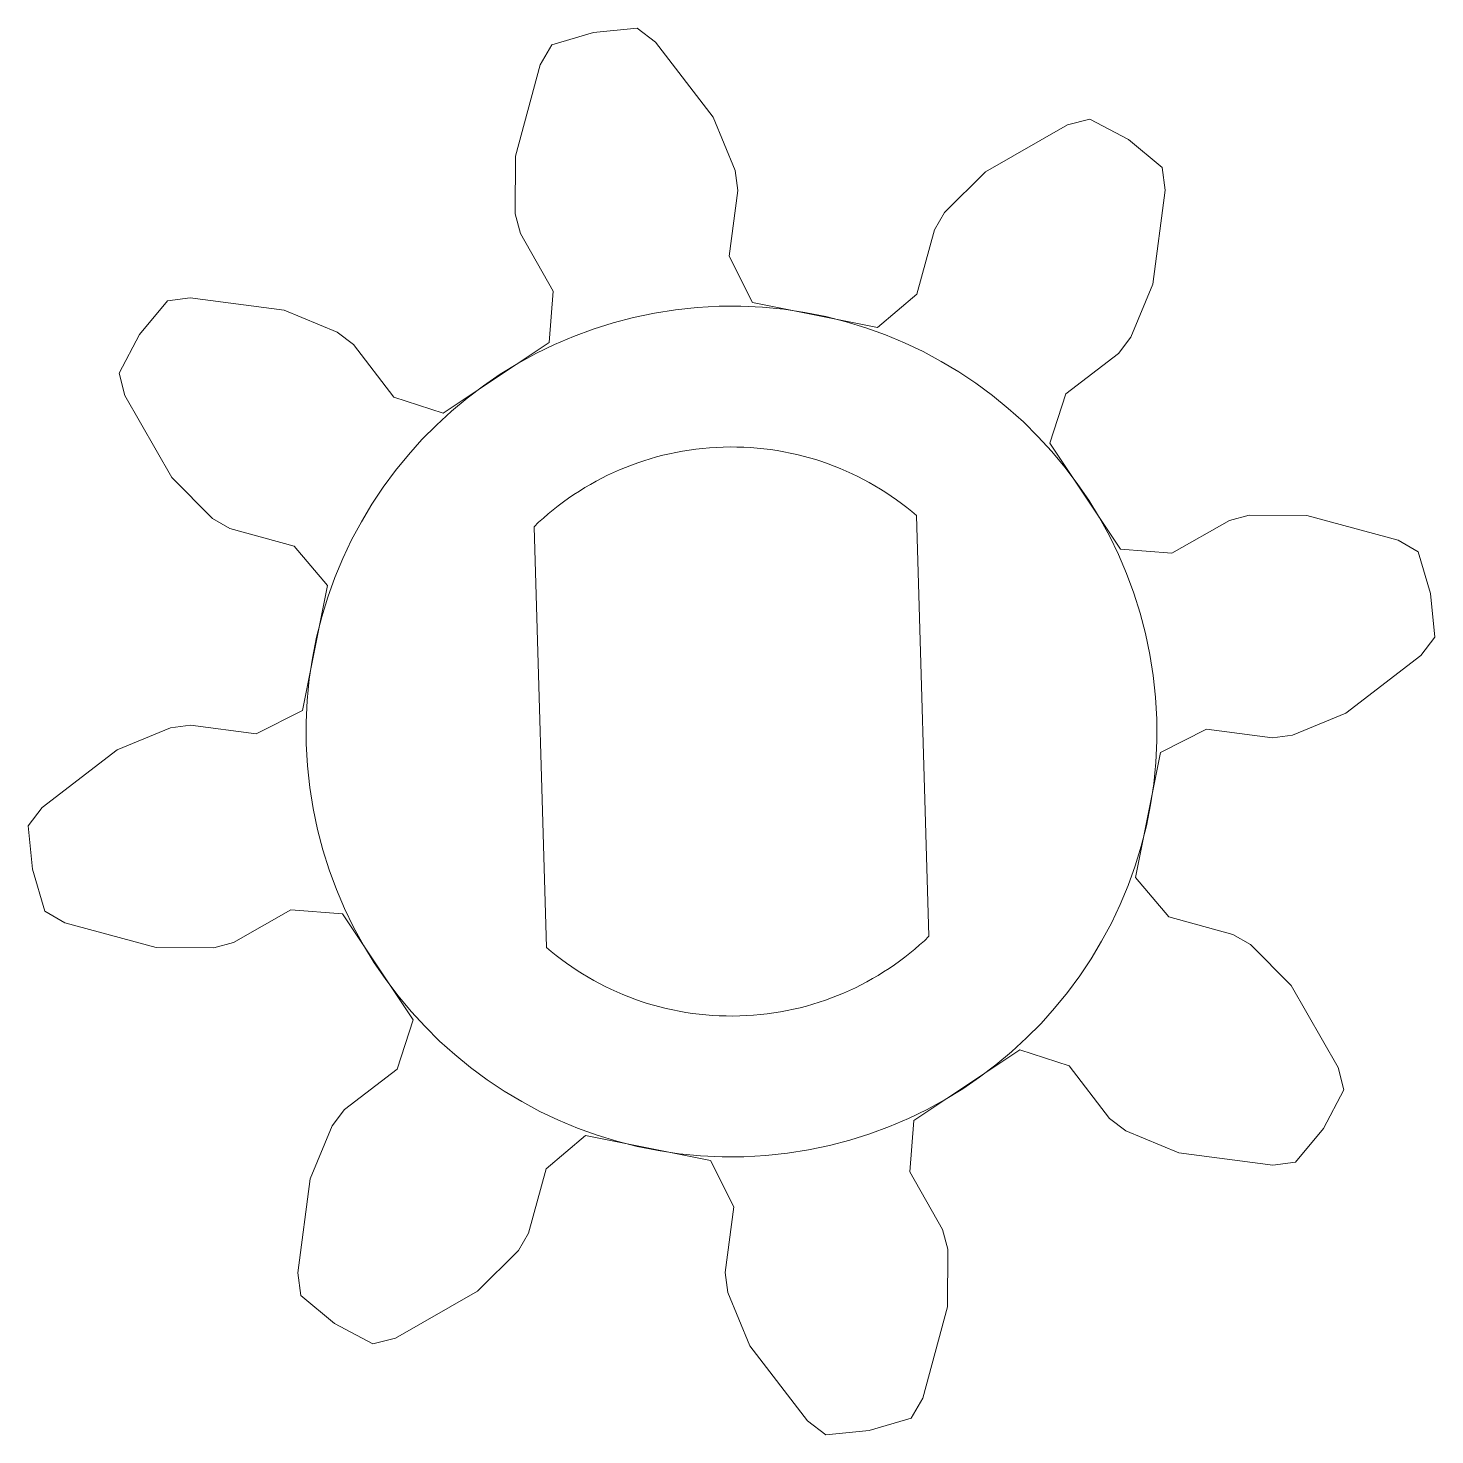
# Model space of a CAD drawing. Header units: millimetres. Extents: x 45.3 to 58.9, y 71.2 to 84.8.
import ezdxf

# ---------------------------------------------------------------- set-up
doc = ezdxf.new("R2010")
doc.units = ezdxf.units.MM
doc.header["$MEASUREMENT"] = 0
doc.layers.add('Layer 1', color=7, linetype='Continuous')
doc.layers.add('OpenJsCad', color=7, linetype='Continuous')

msp = doc.modelspace()

# ---------------------------------------------------------------- linework, layer by layer
at = {"layer": 'Layer 1', "color": 250, "lineweight": 9}
msp.add_open_spline([(52.003, 82.0748), (54.2729, 82.1415), (56.1672, 80.3553), (56.2339, 78.0854), (56.2339, 78.0854), (56.3005, 75.8155), (54.5144, 73.9212), (52.2444, 73.8545), (52.2444, 73.8545), (49.9745, 73.7879), (48.0802, 75.574), (48.0136, 77.844), (48.0136, 77.844), (47.9469, 80.1139), (49.7331, 82.0082), (52.003, 82.0748)], degree=3, knots=[0, 0, 0, 0, 0.2, 0.2, 0.2, 0.2, 0.4, 0.4, 0.4, 0.4, 0.6, 0.6, 0.6, 0.6, 1, 1, 1, 1], dxfattribs=at)
at = {"layer": 'Layer 1', "color": 250, "lineweight": 18}
msp.add_open_spline([(52.043, 80.7135), (52.7551, 80.7344), (53.4119, 80.4827), (53.9132, 80.0528), (53.9132, 80.0528), (53.9132, 80.0528), (54.0327, 75.9851), (54.0327, 75.9851), (54.0327, 75.9851), (53.5575, 75.5266), (52.9166, 75.2368), (52.2045, 75.2158), (52.2045, 75.2158), (51.4924, 75.1949), (50.8356, 75.4467), (50.3343, 75.8765), (50.3343, 75.8765), (50.3343, 75.8765), (50.2148, 79.9442), (50.2148, 79.9442), (50.2148, 79.9442), (50.6901, 80.4027), (51.331, 80.6926), (52.043, 80.7135)], degree=3, knots=[0, 0, 0, 0, 0.1428571, 0.1428571, 0.1428571, 0.1428571, 0.2857143, 0.2857143, 0.2857143, 0.2857143, 0.4285714, 0.4285714, 0.4285714, 0.4285714, 0.5714286, 0.5714286, 0.5714286, 0.5714286, 0.7142857, 0.7142857, 0.7142857, 0.7142857, 1, 1, 1, 1], dxfattribs=at)
at = {"layer": 'OpenJsCad', "lineweight": 9}
msp.add_open_spline([(51.2109, 84.7632), (51.2109, 84.7632), (50.7914, 84.7226), (50.7914, 84.7226), (50.7914, 84.7226), (50.7914, 84.7226), (50.3879, 84.6009), (50.3879, 84.6009), (50.3879, 84.6009), (50.3879, 84.6009), (50.2754, 84.408), (50.2754, 84.408), (50.2754, 84.408), (50.2754, 84.408), (50.0351, 83.5249), (50.0351, 83.5249), (50.0351, 83.5249), (50.0351, 83.5249), (50.0328, 82.9691), (50.0328, 82.9691), (50.0328, 82.9691), (50.0328, 82.9691), (50.0829, 82.7792), (50.0829, 82.7792), (50.0829, 82.7792), (50.0829, 82.7792), (50.4014, 82.2224), (50.4014, 82.2224), (50.4014, 82.2224), (50.4014, 82.2224), (50.3612, 81.7237), (50.3612, 81.7237), (50.3612, 81.7237), (50.3612, 81.7237), (49.3357, 81.041), (49.3357, 81.041), (49.3357, 81.041), (49.3357, 81.041), (48.8601, 81.1964), (48.8601, 81.1964), (48.8601, 81.1964), (48.8601, 81.1964), (48.4694, 81.705), (48.4694, 81.705), (48.4694, 81.705), (48.4694, 81.705), (48.3135, 81.8245), (48.3135, 81.8245), (48.3135, 81.8245), (48.3135, 81.8245), (47.7998, 82.0368), (47.7998, 82.0368), (47.7998, 82.0368), (47.7998, 82.0368), (46.8924, 82.1558), (46.8924, 82.1558), (46.8924, 82.1558), (46.8924, 82.1558), (46.671, 82.1265), (46.671, 82.1265), (46.671, 82.1265), (46.671, 82.1265), (46.403, 81.8012), (46.403, 81.8012), (46.403, 81.8012), (46.403, 81.8012), (46.2038, 81.4298), (46.2038, 81.4298), (46.2038, 81.4298), (46.2038, 81.4298), (46.2607, 81.2139), (46.2607, 81.2139), (46.2607, 81.2139), (46.2607, 81.2139), (46.7151, 80.4194), (46.7151, 80.4194), (46.7151, 80.4194), (46.7151, 80.4194), (47.1065, 80.0248), (47.1065, 80.0248), (47.1065, 80.0248), (47.1065, 80.0248), (47.2763, 79.926), (47.2763, 79.926), (47.2763, 79.926), (47.2763, 79.926), (47.8952, 79.7575), (47.8952, 79.7575), (47.8952, 79.7575), (47.8952, 79.7575), (48.2194, 79.3764), (48.2194, 79.3764), (48.2194, 79.3764), (48.2194, 79.3764), (47.977, 78.1686), (47.977, 78.1686), (47.977, 78.1686), (47.977, 78.1686), (47.5309, 77.9421), (47.5309, 77.9421), (47.5309, 77.9421), (47.5309, 77.9421), (46.8948, 78.0255), (46.8948, 78.0255), (46.8948, 78.0255), (46.8948, 78.0255), (46.7002, 77.9997), (46.7002, 77.9997), (46.7002, 77.9997), (46.7002, 77.9997), (46.1868, 77.7868), (46.1868, 77.7868), (46.1868, 77.7868), (46.1868, 77.7868), (45.4611, 77.2291), (45.4611, 77.2291), (45.4611, 77.2291), (45.4611, 77.2291), (45.3252, 77.0518), (45.3252, 77.0518), (45.3252, 77.0518), (45.3252, 77.0518), (45.3658, 76.6324), (45.3658, 76.6324), (45.3658, 76.6324), (45.3658, 76.6324), (45.4874, 76.2289), (45.4874, 76.2289), (45.4874, 76.2289), (45.4874, 76.2289), (45.6804, 76.1164), (45.6804, 76.1164), (45.6804, 76.1164), (45.6804, 76.1164), (46.5635, 75.876), (46.5635, 75.876), (46.5635, 75.876), (46.5635, 75.876), (47.1193, 75.8738), (47.1193, 75.8738), (47.1193, 75.8738), (47.1193, 75.8738), (47.3092, 75.9239), (47.3092, 75.9239), (47.3092, 75.9239), (47.3092, 75.9239), (47.8659, 76.2424), (47.8659, 76.2424), (47.8659, 76.2424), (47.8659, 76.2424), (48.3647, 76.2021), (48.3647, 76.2021), (48.3647, 76.2021), (48.3647, 76.2021), (49.0474, 75.1767), (49.0474, 75.1767), (49.0474, 75.1767), (49.0474, 75.1767), (48.892, 74.7011), (48.892, 74.7011), (48.892, 74.7011), (48.892, 74.7011), (48.3834, 74.3103), (48.3834, 74.3103), (48.3834, 74.3103), (48.3834, 74.3103), (48.2639, 74.1545), (48.2639, 74.1545), (48.2639, 74.1545), (48.2639, 74.1545), (48.0515, 73.6408), (48.0515, 73.6408), (48.0515, 73.6408), (48.0515, 73.6408), (47.9326, 72.7334), (47.9326, 72.7334), (47.9326, 72.7334), (47.9326, 72.7334), (47.9619, 72.5119), (47.9619, 72.5119), (47.9619, 72.5119), (47.9619, 72.5119), (48.2872, 72.244), (48.2872, 72.244), (48.2872, 72.244), (48.2872, 72.244), (48.6585, 72.0447), (48.6585, 72.0447), (48.6585, 72.0447), (48.6585, 72.0447), (48.8745, 72.1016), (48.8745, 72.1016), (48.8745, 72.1016), (48.8745, 72.1016), (49.669, 72.5561), (49.669, 72.5561), (49.669, 72.5561), (49.669, 72.5561), (50.0635, 72.9475), (50.0635, 72.9475), (50.0635, 72.9475), (50.0635, 72.9475), (50.1624, 73.1172), (50.1624, 73.1172), (50.1624, 73.1172), (50.1624, 73.1172), (50.3309, 73.7361), (50.3309, 73.7361), (50.3309, 73.7361), (50.3309, 73.7361), (50.712, 74.0604), (50.712, 74.0604), (50.712, 74.0604), (50.712, 74.0604), (51.9197, 73.818), (51.9197, 73.818), (51.9197, 73.818), (51.9197, 73.818), (52.1463, 73.3718), (52.1463, 73.3718), (52.1463, 73.3718), (52.1463, 73.3718), (52.0629, 72.7358), (52.0629, 72.7358), (52.0629, 72.7358), (52.0629, 72.7358), (52.0886, 72.5411), (52.0886, 72.5411), (52.0886, 72.5411), (52.0886, 72.5411), (52.3016, 72.0277), (52.3016, 72.0277), (52.3016, 72.0277), (52.3016, 72.0277), (52.8592, 71.302), (52.8592, 71.302), (52.8592, 71.302), (52.8592, 71.302), (53.0365, 71.1661), (53.0365, 71.1661), (53.0365, 71.1661), (53.0365, 71.1661), (53.456, 71.2067), (53.456, 71.2067), (53.456, 71.2067), (53.456, 71.2067), (53.8595, 71.3284), (53.8595, 71.3284), (53.8595, 71.3284), (53.8595, 71.3284), (53.9719, 71.5214), (53.9719, 71.5214), (53.9719, 71.5214), (53.9719, 71.5214), (54.2124, 72.4044), (54.2124, 72.4044), (54.2124, 72.4044), (54.2124, 72.4044), (54.2146, 72.9603), (54.2146, 72.9603), (54.2146, 72.9603), (54.2146, 72.9603), (54.1645, 73.1502), (54.1645, 73.1502), (54.1645, 73.1502), (54.1645, 73.1502), (53.846, 73.7069), (53.846, 73.7069), (53.846, 73.7069), (53.846, 73.7069), (53.8862, 74.2056), (53.8862, 74.2056), (53.8862, 74.2056), (53.8862, 74.2056), (54.9117, 74.8883), (54.9117, 74.8883), (54.9117, 74.8883), (54.9117, 74.8883), (55.3873, 74.733), (55.3873, 74.733), (55.3873, 74.733), (55.3873, 74.733), (55.778, 74.2243), (55.778, 74.2243), (55.778, 74.2243), (55.778, 74.2243), (55.9339, 74.1049), (55.9339, 74.1049), (55.9339, 74.1049), (55.9339, 74.1049), (56.4476, 73.8925), (56.4476, 73.8925), (56.4476, 73.8925), (56.4476, 73.8925), (57.355, 73.7736), (57.355, 73.7736), (57.355, 73.7736), (57.355, 73.7736), (57.5765, 73.8028), (57.5765, 73.8028), (57.5765, 73.8028), (57.5765, 73.8028), (57.8444, 74.1282), (57.8444, 74.1282), (57.8444, 74.1282), (57.8444, 74.1282), (58.0436, 74.4995), (58.0436, 74.4995), (58.0436, 74.4995), (58.0436, 74.4995), (57.9867, 74.7155), (57.9867, 74.7155), (57.9867, 74.7155), (57.9867, 74.7155), (57.5323, 75.5099), (57.5323, 75.5099), (57.5323, 75.5099), (57.5323, 75.5099), (57.1408, 75.9045), (57.1408, 75.9045), (57.1408, 75.9045), (57.1408, 75.9045), (56.9711, 76.0033), (56.9711, 76.0033), (56.9711, 76.0033), (56.9711, 76.0033), (56.3523, 76.1718), (56.3523, 76.1718), (56.3523, 76.1718), (56.3523, 76.1718), (56.028, 76.553), (56.028, 76.553), (56.028, 76.553), (56.028, 76.553), (56.2704, 77.7607), (56.2704, 77.7607), (56.2704, 77.7607), (56.2704, 77.7607), (56.7165, 77.9872), (56.7165, 77.9872), (56.7165, 77.9872), (56.7165, 77.9872), (57.3526, 77.9039), (57.3526, 77.9039), (57.3526, 77.9039), (57.3526, 77.9039), (57.5472, 77.9296), (57.5472, 77.9296), (57.5472, 77.9296), (57.5472, 77.9296), (58.0606, 78.1426), (58.0606, 78.1426), (58.0606, 78.1426), (58.0606, 78.1426), (58.7864, 78.7002), (58.7864, 78.7002), (58.7864, 78.7002), (58.7864, 78.7002), (58.9223, 78.8775), (58.9223, 78.8775), (58.9223, 78.8775), (58.9223, 78.8775), (58.8816, 79.297), (58.8816, 79.297), (58.8816, 79.297), (58.8816, 79.297), (58.7599, 79.7005), (58.7599, 79.7005), (58.7599, 79.7005), (58.7599, 79.7005), (58.567, 79.8129), (58.567, 79.8129), (58.567, 79.8129), (58.567, 79.8129), (57.6839, 80.0533), (57.6839, 80.0533), (57.6839, 80.0533), (57.6839, 80.0533), (57.1281, 80.0556), (57.1281, 80.0556), (57.1281, 80.0556), (57.1281, 80.0556), (56.9382, 80.0055), (56.9382, 80.0055), (56.9382, 80.0055), (56.9382, 80.0055), (56.3815, 79.687), (56.3815, 79.687), (56.3815, 79.687), (56.3815, 79.687), (55.8827, 79.7272), (55.8827, 79.7272), (55.8827, 79.7272), (55.8827, 79.7272), (55.2, 80.7526), (55.2, 80.7526), (55.2, 80.7526), (55.2, 80.7526), (55.3554, 81.2283), (55.3554, 81.2283), (55.3554, 81.2283), (55.3554, 81.2283), (55.864, 81.619), (55.864, 81.619), (55.864, 81.619), (55.864, 81.619), (55.9835, 81.7749), (55.9835, 81.7749), (55.9835, 81.7749), (55.9835, 81.7749), (56.1959, 82.2886), (56.1959, 82.2886), (56.1959, 82.2886), (56.1959, 82.2886), (56.3148, 83.196), (56.3148, 83.196), (56.3148, 83.196), (56.3148, 83.196), (56.2855, 83.4174), (56.2855, 83.4174), (56.2855, 83.4174), (56.2855, 83.4174), (55.9602, 83.6853), (55.9602, 83.6853), (55.9602, 83.6853), (55.9602, 83.6853), (55.5889, 83.8846), (55.5889, 83.8846), (55.5889, 83.8846), (55.5889, 83.8846), (55.3729, 83.8277), (55.3729, 83.8277), (55.3729, 83.8277), (55.3729, 83.8277), (54.5784, 83.3733), (54.5784, 83.3733), (54.5784, 83.3733), (54.5784, 83.3733), (54.1839, 82.9818), (54.1839, 82.9818), (54.1839, 82.9818), (54.1839, 82.9818), (54.085, 82.8121), (54.085, 82.8121), (54.085, 82.8121), (54.085, 82.8121), (53.9165, 82.1932), (53.9165, 82.1932), (53.9165, 82.1932), (53.9165, 82.1932), (53.5354, 81.8689), (53.5354, 81.8689), (53.5354, 81.8689), (53.5354, 81.8689), (52.3277, 82.1114), (52.3277, 82.1114), (52.3277, 82.1114), (52.3277, 82.1114), (52.1012, 82.5575), (52.1012, 82.5575), (52.1012, 82.5575), (52.1012, 82.5575), (52.1845, 83.1935), (52.1845, 83.1935), (52.1845, 83.1935), (52.1845, 83.1935), (52.1588, 83.3882), (52.1588, 83.3882), (52.1588, 83.3882), (52.1588, 83.3882), (51.9458, 83.9016), (51.9458, 83.9016), (51.9458, 83.9016), (51.9458, 83.9016), (51.3881, 84.6273), (51.3881, 84.6273), (51.3881, 84.6273), (51.3881, 84.6273), (51.2109, 84.7632), (51.2109, 84.7632), (51.2109, 84.7632), (51.2109, 84.7632), (51.2109, 84.7632), (51.2109, 84.7632)], degree=3, knots=[0, 0, 0, 0, 0.0081967, 0.0081967, 0.0081967, 0.0081967, 0.0163934, 0.0163934, 0.0163934, 0.0163934, 0.0245902, 0.0245902, 0.0245902, 0.0245902, 0.0327869, 0.0327869, 0.0327869, 0.0327869, 0.0409836, 0.0409836, 0.0409836, 0.0409836, 0.0491803, 0.0491803, 0.0491803, 0.0491803, 0.057377, 0.057377, 0.057377, 0.057377, 0.0655738, 0.0655738, 0.0655738, 0.0655738, 0.0737705, 0.0737705, 0.0737705, 0.0737705, 0.0819672, 0.0819672, 0.0819672, 0.0819672, 0.0901639, 0.0901639, 0.0901639, 0.0901639, 0.0983607, 0.0983607, 0.0983607, 0.0983607, 0.1065574, 0.1065574, 0.1065574, 0.1065574, 0.1147541, 0.1147541, 0.1147541, 0.1147541, 0.1229508, 0.1229508, 0.1229508, 0.1229508, 0.1311475, 0.1311475, 0.1311475, 0.1311475, 0.1393443, 0.1393443, 0.1393443, 0.1393443, 0.147541, 0.147541, 0.147541, 0.147541, 0.1557377, 0.1557377, 0.1557377, 0.1557377, 0.1639344, 0.1639344, 0.1639344, 0.1639344, 0.1721311, 0.1721311, 0.1721311, 0.1721311, 0.1803279, 0.1803279, 0.1803279, 0.1803279, 0.1885246, 0.1885246, 0.1885246, 0.1885246, 0.1967213, 0.1967213, 0.1967213, 0.1967213, 0.204918, 0.204918, 0.204918, 0.204918, 0.2131148, 0.2131148, 0.2131148, 0.2131148, 0.2213115, 0.2213115, 0.2213115, 0.2213115, 0.2295082, 0.2295082, 0.2295082, 0.2295082, 0.2377049, 0.2377049, 0.2377049, 0.2377049, 0.2459016, 0.2459016, 0.2459016, 0.2459016, 0.2540984, 0.2540984, 0.2540984, 0.2540984, 0.2622951, 0.2622951, 0.2622951, 0.2622951, 0.2704918, 0.2704918, 0.2704918, 0.2704918, 0.2786885, 0.2786885, 0.2786885, 0.2786885, 0.2868852, 0.2868852, 0.2868852, 0.2868852, 0.295082, 0.295082, 0.295082, 0.295082, 0.3032787, 0.3032787, 0.3032787, 0.3032787, 0.3114754, 0.3114754, 0.3114754, 0.3114754, 0.3196721, 0.3196721, 0.3196721, 0.3196721, 0.3278689, 0.3278689, 0.3278689, 0.3278689, 0.3360656, 0.3360656, 0.3360656, 0.3360656, 0.3442623, 0.3442623, 0.3442623, 0.3442623, 0.352459, 0.352459, 0.352459, 0.352459, 0.3606557, 0.3606557, 0.3606557, 0.3606557, 0.3688525, 0.3688525, 0.3688525, 0.3688525, 0.3770492, 0.3770492, 0.3770492, 0.3770492, 0.3852459, 0.3852459, 0.3852459, 0.3852459, 0.3934426, 0.3934426, 0.3934426, 0.3934426, 0.4016393, 0.4016393, 0.4016393, 0.4016393, 0.4098361, 0.4098361, 0.4098361, 0.4098361, 0.4180328, 0.4180328, 0.4180328, 0.4180328, 0.4262295, 0.4262295, 0.4262295, 0.4262295, 0.4344262, 0.4344262, 0.4344262, 0.4344262, 0.442623, 0.442623, 0.442623, 0.442623, 0.4508197, 0.4508197, 0.4508197, 0.4508197, 0.4590164, 0.4590164, 0.4590164, 0.4590164, 0.4672131, 0.4672131, 0.4672131, 0.4672131, 0.4754098, 0.4754098, 0.4754098, 0.4754098, 0.4836066, 0.4836066, 0.4836066, 0.4836066, 0.4918033, 0.4918033, 0.4918033, 0.4918033, 0.5, 0.5, 0.5, 0.5, 0.5081967, 0.5081967, 0.5081967, 0.5081967, 0.5163934, 0.5163934, 0.5163934, 0.5163934, 0.5245902, 0.5245902, 0.5245902, 0.5245902, 0.5327869, 0.5327869, 0.5327869, 0.5327869, 0.5409836, 0.5409836, 0.5409836, 0.5409836, 0.5491803, 0.5491803, 0.5491803, 0.5491803, 0.557377, 0.557377, 0.557377, 0.557377, 0.5655738, 0.5655738, 0.5655738, 0.5655738, 0.5737705, 0.5737705, 0.5737705, 0.5737705, 0.5819672, 0.5819672, 0.5819672, 0.5819672, 0.5901639, 0.5901639, 0.5901639, 0.5901639, 0.5983607, 0.5983607, 0.5983607, 0.5983607, 0.6065574, 0.6065574, 0.6065574, 0.6065574, 0.6147541, 0.6147541, 0.6147541, 0.6147541, 0.6229508, 0.6229508, 0.6229508, 0.6229508, 0.6311475, 0.6311475, 0.6311475, 0.6311475, 0.6393443, 0.6393443, 0.6393443, 0.6393443, 0.647541, 0.647541, 0.647541, 0.647541, 0.6557377, 0.6557377, 0.6557377, 0.6557377, 0.6639344, 0.6639344, 0.6639344, 0.6639344, 0.6721311, 0.6721311, 0.6721311, 0.6721311, 0.6803279, 0.6803279, 0.6803279, 0.6803279, 0.6885246, 0.6885246, 0.6885246, 0.6885246, 0.6967213, 0.6967213, 0.6967213, 0.6967213, 0.704918, 0.704918, 0.704918, 0.704918, 0.7131148, 0.7131148, 0.7131148, 0.7131148, 0.7213115, 0.7213115, 0.7213115, 0.7213115, 0.7295082, 0.7295082, 0.7295082, 0.7295082, 0.7377049, 0.7377049, 0.7377049, 0.7377049, 0.7459016, 0.7459016, 0.7459016, 0.7459016, 0.7540984, 0.7540984, 0.7540984, 0.7540984, 0.7622951, 0.7622951, 0.7622951, 0.7622951, 0.7704918, 0.7704918, 0.7704918, 0.7704918, 0.7786885, 0.7786885, 0.7786885, 0.7786885, 0.7868852, 0.7868852, 0.7868852, 0.7868852, 0.795082, 0.795082, 0.795082, 0.795082, 0.8032787, 0.8032787, 0.8032787, 0.8032787, 0.8114754, 0.8114754, 0.8114754, 0.8114754, 0.8196721, 0.8196721, 0.8196721, 0.8196721, 0.8278689, 0.8278689, 0.8278689, 0.8278689, 0.8360656, 0.8360656, 0.8360656, 0.8360656, 0.8442623, 0.8442623, 0.8442623, 0.8442623, 0.852459, 0.852459, 0.852459, 0.852459, 0.8606557, 0.8606557, 0.8606557, 0.8606557, 0.8688525, 0.8688525, 0.8688525, 0.8688525, 0.8770492, 0.8770492, 0.8770492, 0.8770492, 0.8852459, 0.8852459, 0.8852459, 0.8852459, 0.8934426, 0.8934426, 0.8934426, 0.8934426, 0.9016393, 0.9016393, 0.9016393, 0.9016393, 0.9098361, 0.9098361, 0.9098361, 0.9098361, 0.9180328, 0.9180328, 0.9180328, 0.9180328, 0.9262295, 0.9262295, 0.9262295, 0.9262295, 0.9344262, 0.9344262, 0.9344262, 0.9344262, 0.942623, 0.942623, 0.942623, 0.942623, 0.9508197, 0.9508197, 0.9508197, 0.9508197, 0.9590164, 0.9590164, 0.9590164, 0.9590164, 0.9672131, 0.9672131, 0.9672131, 0.9672131, 0.9754098, 0.9754098, 0.9754098, 0.9754098, 0.9836066, 0.9836066, 0.9836066, 0.9836066, 1, 1, 1, 1], dxfattribs=at)

doc.saveas('drawing.dxf')
